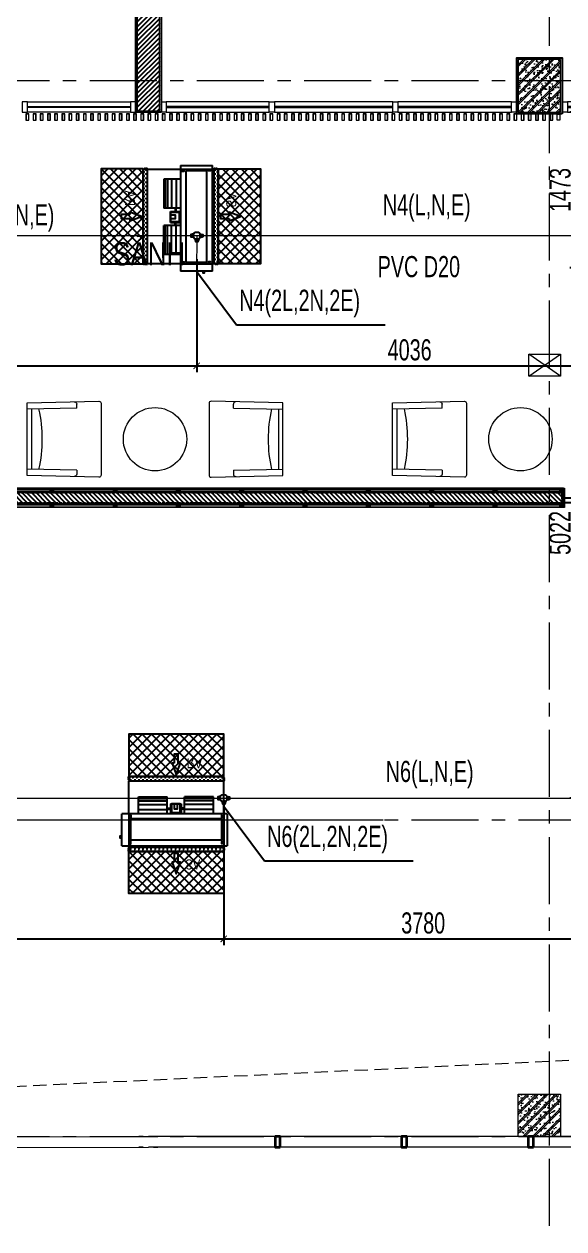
# Model space of a CAD drawing. Header units: millimetres. Extents: x -343543 to 400519, y -115663 to 104219.
# Drawn here: x 18822 to 23937, y -50875 to -39465 of the extents above; entities that cross this region are included whole.
import ezdxf
from ezdxf.enums import TextEntityAlignment as Align
from ezdxf.xclip import XClip

# ---------------------------------------------------------------- set-up
doc = ezdxf.new("R2010")
doc.units = ezdxf.units.MM
doc.header["$XCLIPFRAME"] = 0
for name, pattern in [('$4$HIDDEN', [0.375, 0.25, -0.125]), ('XREF MAT BANG TUONG XAY$0$01.Xref _MB T2-Mai$0$$0$HIDDEN', [9.525, 6.35, -3.175]), ('XREF MAT BANG TUONG XAY$0$01.Xref _MB T2-Mai$0$HIDDEN', [9.525, 6.35, -3.175]), ('XREF MAT BANG TUONG XAY$0$CENTER', [50.8, 31.75, -6.35, 6.35, -6.35]), ('XREF MAT BANG TUONG XAY$0$HIDDEN', [0.375, 0.25, -0.125])]:
    doc.linetypes.add(name, pattern=pattern)
doc.layers.get('0').update_dxf_attribs({"color": 231, "lineweight": 0})
doc.layers.get('DefPoints').update_dxf_attribs({"color": 191})
for name, color, linetype in [('!-AC-DUCT WITH INSULATION', 4, 'Continuous'), ('!-AC-VENTILATION DUCT', 30, 'Continuous'), ('!AC-Thiet bi DH', 3, 'Continuous'), ('A-FLOR-PATT', 7, 'Continuous'), ('XREF MAT BANG TUONG XAY$0$A-FNSH', 8, 'Continuous'), ('XREF MAT BANG TUONG XAY$0$A-FURN', 8, 'Continuous'), ('XREF MAT BANG TUONG XAY$0$A-HIDD', 8, 'XREF MAT BANG TUONG XAY$0$HIDDEN'), ('XREF MAT BANG TUONG XAY$0$A-PATT', 8, 'Continuous'), ('ống ghen', 6, 'Continuous')]:
    doc.layers.add(name, color=color, linetype=linetype)
for name, color, linetype, lineweight in [('!-AC-EQUI', 3, 'Continuous', 25), ('A-PATT', 252, 'Continuous', 9), ('A-SYMBOLS', 10, 'Continuous', 13), ('SME-E-COND-POW', 131, 'Continuous', 18), ('SME-E-POW-DIM', 135, 'Continuous', 18), ('SME-E-POW-TEXT', 133, 'Continuous', 18), ('TEXT DIEN', 3, 'Continuous', 18), ('XREF MAT BANG TUONG XAY$0$$1$A-TEXT', 8, 'Continuous', 25), ('XREF MAT BANG TUONG XAY$0$01.Xref _MB T1$0$A-WALL-INT', 8, 'Continuous', 9), ('XREF MAT BANG TUONG XAY$0$01.Xref _MB T2-Mai$0$$0$A-DOOR', 8, 'Continuous', 9), ('XREF MAT BANG TUONG XAY$0$01.Xref _MB T2-Mai$0$$0$A-HIDD', 8, 'XREF MAT BANG TUONG XAY$0$01.Xref _MB T2-Mai$0$$0$HIDDEN', 9), ('XREF MAT BANG TUONG XAY$0$01.Xref _MB T2-Mai$0$$0$A-WALL', 8, 'Continuous', 35), ('XREF MAT BANG TUONG XAY$0$01.Xref _MB T2-Mai$0$A-HIDD', 8, 'XREF MAT BANG TUONG XAY$0$01.Xref _MB T2-Mai$0$HIDDEN', 9), ('XREF MAT BANG TUONG XAY$0$A-GRID', 8, 'XREF MAT BANG TUONG XAY$0$CENTER', 15), ('XREF MAT BANG TUONG XAY$0$A-WALL-INT', 8, 'Continuous', 9), ('XREF MAT BANG TUONG XAY$0$xref_IKIGAI_Cot$0$A-FNSH', 8, 'Continuous', 9), ('XREF MAT BANG TUONG XAY$0$xref_IKIGAI_Cot$0$A-PATT', 8, 'Continuous', 5)]:
    doc.layers.add(name, color=color, linetype=linetype, lineweight=lineweight)
doc.styles.add('ROMANS1', font='vntimeh.shx', dxfattribs={"width": 0.8, "bigfont": 'bigfont.shx'})
doc.styles.add('SM-DIMTEXT', font='SME.shx', dxfattribs={"width": 0.7})
doc.styles.add('SME-TEXT', font='sme.shx', dxfattribs={"width": 0.7})
doc.styles.add('TEXT', font='Vharial_0.ttf')
doc.styles.add('XREF MAT BANG TUONG XAY$0$Arial', font='arial.ttf', dxfattribs={"width": 0.8})
doc.dimstyles.new('SDIM-100', dxfattribs={"dimscale": 100, "dimtxt": 2, "dimasz": 0.6, "dimexe": 0.6, "dimexo": 0.2, "dimgap": 0.5, "dimtad": 1, "dimdec": 0, "dimzin": 12, "dimtxsty": 'SM-DIMTEXT', "dimblk": 'ARCHTICK', "dimblk1": 'ARCHTICK', "dimblk2": 'ARCHTICK', "dimcen": 0.12, "dimdle": 0.6, "dimclrd": 7, "dimclre": 8, "dimadec": 0, "dimazin": 3, "dimtfac": 2, "dimtix": 1, "dimtmove": 1, "dimatfit": 3, "dimfxl": 1, "dimtzin": 0, "dimarcsym": 1})

# ---------------------------------------------------------------- blocks, each defined once
blk = doc.blocks.new('XREF MAT BANG TUONG XAY$0$xref_IKIGAI_Cot')
at = {"layer": 'XREF MAT BANG TUONG XAY$0$xref_IKIGAI_Cot$0$A-PATT'}
h = blk.add_hatch(dxfattribs=at)
h.set_pattern_fill('BT-01', color=8, scale=15, angle=180, pattern_type=2)
h.set_pattern_definition([(230, (23725, -40080), (-107.59, 9.413), [11.25, -123.75]), (175, (23725, -40080), (20.813, -112.83), [9, -99]), (280.45, (23716.04, -40079.22), (-86.776, -103.416), [9.56, -105.171]), (226.184, (23725, -40110), (-160.086, 24.83), [16.875, -185.625]), (276.636, (23711.66, -40107.93), (-140.2, -146.12), [14.34, -157.757]), (171.184, (23725, -40110), (-140.2, -146.12), [13.5, -148.5]), (201, (23710, -40102.5), (-89.536, 60.393), [11.25, -123.75]), (146, (23710, -40102.5), (-36.497, -108.773), [9, -99]), (251.45, (23702.54, -40097.47), (-126.033, -48.38), [9.56, -105.171]), (217.5, (23725, -40080), (-1.824, -49.934), [0, -97.8, 0, -100.5, 0, -99.375]), (187.5, (23725, -40080), (-39.4604, -59.162), [0, -57.3, 0, -95.55, 0, -37.875]), (147.5, (23758.45, -40080), (-80.0734, 3.3832), [0, -37.5, 0, -117, 0, -155.25]), (137.5, (23773.45, -40080), (-87.478, -15.016), [0, -48.75, 0, -77.7, 0, -110.25]), (225, (23725, -40080), (45.078, -45.078), []), (225, (23725, -40098.375), (45.078, -45.078), [])])
h.paths.add_polyline_path([(23905, -39800), (23505, -39800), (23505, -40300), (23905, -40300)])
h = blk.add_hatch(dxfattribs=at)
h.set_pattern_fill('BT-01', color=8, scale=15, pattern_type=2)
h.set_pattern_definition([(50, (180, 180), (107.58903, -9.41282), [11.25, -123.75]), (355, (180, 180), (-20.8127, 112.82882), [9, -99]), (100.4514, (188.97, 179.22), (86.7764, 103.41593), [9.56103, -105.17132]), (46.1842, (180, 210), (160.08616, -24.82785), [16.875, -185.625]), (96.6356, (193.34, 207.93), (140.1994, 146.1177), [14.34154, -157.75695]), (351.1842, (180, 210), (140.1993, 146.1178), [13.5, -148.5]), (21, (195, 202.5), (89.53606, -60.39283), [11.25, -123.75]), (326, (195, 202.5), (36.4973, 108.7725), [9, -99]), (71.4514, (202.46, 197.47), (126.0334, 48.37957), [9.56103, -105.17132]), (37.5, (180, 180), (1.823978, 49.934078), [0, -97.8, 0, -100.5, 0, -99.375]), (7.5, (180, 180), (39.46043, 59.161757), [0, -57.3, 0, -95.55, 0, -37.875]), (327.5, (146.55, 180), (80.073365, -3.38323), [0, -37.5, 0, -117, 0, -155.25]), (317.5, (131.55, 180), (87.477925, 15.01575), [0, -48.75, 0, -77.7, 0, -110.25]), (45, (180, 180), (-45.07806, 45.07806), []), (45, (180, 198.375), (-45.07806, 45.07806), [])])
h.paths.add_polyline_path([(23905, -50000), (23505, -50000), (23505, -49600), (23905, -49600)])
at = {"layer": 'XREF MAT BANG TUONG XAY$0$A-GRID', "color": 8, "ltscale": 20}
for points in [[(23800, -53895), (23800, -27075.6)], [(-2907.5, -40000), (42750, -40000)], [(-2907.5, -44000), (42750, -44000)], [(-2907.5, -47000), (42750, -47000)], [(-2907.5, -50000), (42750, -50000)]]:
    blk.add_lwpolyline(points, dxfattribs=at)
at = {"layer": 'XREF MAT BANG TUONG XAY$0$xref_IKIGAI_Cot$0$A-FNSH', "color": 8}
for p, q in [((23905, -42800), (23605, -42590)), ((23605, -42800), (23905, -42590))]:
    blk.add_line(p, q, dxfattribs=at)
for points in [[(23905, -39800), (23505, -39800), (23505, -40300), (23905, -40300)], [(23905, -42800), (23605, -42800), (23605, -42590), (23905, -42590)], [(23905, -50000), (23505, -50000), (23505, -49600), (23905, -49600)]]:
    blk.add_lwpolyline(points, close=True, dxfattribs=at)
blk = doc.blocks.new('XREF MAT BANG TUONG XAY$0$NDFGNBV')
at = {"layer": 'XREF MAT BANG TUONG XAY$0$01.Xref _MB T1$0$A-WALL-INT', "color": 8}
blk.add_lwpolyline([(-20, -10), (20, -10), (20, 10), (-20, 10)], close=True, dxfattribs=at)
for points in [[(-20, 10), (20, -10)], [(20, 10), (-20, -10)]]:
    blk.add_lwpolyline(points, dxfattribs=at)
blk = doc.blocks.new('XREF MAT BANG TUONG XAY$0$nnnbvnfg')
at = {"layer": 'XREF MAT BANG TUONG XAY$0$01.Xref _MB T1$0$A-WALL-INT', "color": 8}
for points in [[(-14, -30), (14, -30), (14, 30), (-14, 30)], [(-12, -28), (12, -28), (12, 28), (-12, 28)]]:
    blk.add_lwpolyline(points, close=True, dxfattribs=at)
blk = doc.blocks.new('XREF MAT BANG TUONG XAY$0$nnrgnbnnrg')
at = {"layer": 'XREF MAT BANG TUONG XAY$0$01.Xref _MB T2-Mai$0$$0$A-DOOR', "color": 8}
for points in [[(-781, -163), (-215, 403), (-208, 396), (-774, -170)], [(809, -163), (243, 403), (236, 396), (802, -170)], [(-5636, -190), (-5586, -190), (-5586, -90), (-5636, -90)], [(-5586, -90), (-4436, -90), (-4436, -190), (-5586, -190)], [(-4436, -190), (-4386, -190), (-4386, -90), (-4436, -90)], [(-4386, -90), (-3236, -90), (-3236, -190), (-4386, -190)], [(-3236, -190), (-3186, -190), (-3186, -90), (-3236, -90)], [(-3186, -90), (-2036, -90), (-2036, -190), (-3186, -190)], [(-2036, -190), (-1986, -190), (-1986, -90), (-2036, -90)], [(-1986, -90), (-836, -90), (-836, -190), (-1986, -190)], [(-836, -190), (-786, -190), (-786, -90), (-836, -90)], [(814, -190), (864, -190), (864, -90), (814, -90)], [(864, -90), (1584, -90), (1584, -190), (864, -190)], [(1584, -190), (1634, -190), (1634, -90), (1584, -90)], [(-5586, -135), (-4436, -135), (-4436, -145), (-5586, -145)], [(-4386, -135), (-3236, -135), (-3236, -145), (-4386, -145)], [(-3186, -135), (-2036, -135), (-2036, -145), (-3186, -145)], [(-1986, -135), (-836, -135), (-836, -145), (-1986, -145)], [(-781, -127), (-215, -693), (-208, -686), (-774, -120)], [(809, -127), (243, -693), (236, -686), (802, -120)], [(864, -135), (1584, -135), (1584, -145), (864, -145)]]:
    blk.add_lwpolyline(points, close=True, dxfattribs=at)
at = {"layer": 'XREF MAT BANG TUONG XAY$0$A-FURN', "color": 8}
for points in [[(-776, -120), (-635, -120), (-635, -170), (-776, -170)], [(804, -120), (664, -120), (664, -170), (804, -170)]]:
    blk.add_lwpolyline(points, close=True, dxfattribs=at)
blk.add_circle((-756, -145), 10, dxfattribs=at)
for centre, start, end in [((-786, -150), 0.3581, 44.092), ((814, -150), 135.908, 179.6419), ((-786, -140), 315.908, 359.6419), ((814, -140), 180.3581, 224.092)]:
    blk.add_arc(centre, 800, start, end, dxfattribs=at)
blk = doc.blocks.new('*U259')
at = {"layer": 'XREF MAT BANG TUONG XAY$0$A-PATT'}
h = blk.add_hatch(dxfattribs=at)
h.set_pattern_fill('ANSI31', color=8, scale=10)
h.set_pattern_definition([(45, (45121.79, -11293.564), (-22.45064, 22.45064), [])])
h.paths.add_polyline_path([(-39, 48), (9636, 48), (9636, -162), (-39, -162)])
at = {"layer": 'XREF MAT BANG TUONG XAY$0$A-WALL-INT', "color": 8}
blk.add_lwpolyline([(-39, 48), (9636, 48), (9636, -162), (-39, -162)], close=True, dxfattribs=at)
blk = doc.blocks.new('*U261')
at = {"layer": 'XREF MAT BANG TUONG XAY$0$A-PATT'}
h = blk.add_hatch(dxfattribs=at)
h.set_pattern_fill('ANSI31', color=8, scale=10)
h.set_pattern_definition([(45, (43286.782, -11178.564), (-22.45064, 22.45064), [])])
h.paths.add_polyline_path([(-39, 48), (7801, 48), (7801, -48), (-39, -48)])
at = {"layer": 'XREF MAT BANG TUONG XAY$0$A-WALL-INT', "color": 8}
blk.add_lwpolyline([(-39, 48), (7801, 48), (7801, -48), (-39, -48)], close=True, dxfattribs=at)
blk = doc.blocks.new('XREF MAT BANG NOI THAT$0$YLD.Studio-05-90')
at = {"color": 8}
for p, q in [((-293, 231), (-284, 700)), ((292, 231), (284, 700)), ((-285, 659), (285, 659)), ((-293, 231), (-333, 231)), ((292, 231), (332, 231))]:
    blk.add_line(p, q, dxfattribs=at)
blk.add_lwpolyline([(-340, 0), (340, 0, 0.420818), (360, 20), (344, 700), (-344, 700), (-360, 20, 0.420818)], format="xyb", close=True, dxfattribs=at)
for centre, radius, start, end in [((0, 1880), 1320, 257.4725, 282.5152), ((-332, 253), 22.1, 178.8252, 267.0109), ((331, 253), 22.1, 272.9891, 1.1748)]:
    blk.add_arc(centre, radius, start, end, dxfattribs=at)
blk = doc.blocks.new('XREF MAT BANG NOI THAT')
at = {"color": 8}
for centre in [(20063, -43396), (23526, -43396)]:
    blk.add_circle(centre, 300, dxfattribs=at)
at = {"color": 8, "xscale": -1.000000000000001, "rotation": 90}
for p in [(19552, -43396), (23014, -43396)]:
    blk.add_blockref('XREF MAT BANG NOI THAT$0$YLD.Studio-05-90', p, dxfattribs=at)
at = {"color": 8, "rotation": 270}
blk.add_blockref('XREF MAT BANG NOI THAT$0$YLD.Studio-05-90', (20575, -43396), dxfattribs=at)
blk = doc.blocks.new('01.Xref _MB T1')
at = {"layer": 'XREF MAT BANG TUONG XAY$0$01.Xref _MB T1$0$A-WALL-INT', "color": 8}
for points in [[(16064.9994, -43870.00001), (23934.99202, -43870.00001), (23934.99202, -43861.00001), (16064.9994, -43861.00001)], [(23934.99202, -44044.00001), (23934.99202, -43861.00001), (23943.99202, -43861.00001), (23943.99202, -44044.00001)], [(16064.9994, -44035.00001), (23934.99202, -44035.00001), (23934.99202, -44044.00001), (16064.9994, -44044.00001)]]:
    blk.add_lwpolyline(points, close=True, dxfattribs=at)
at = {"layer": 'XREF MAT BANG TUONG XAY$0$01.Xref _MB T2-Mai$0$$0$A-DOOR', "color": 8}
for points in [[(18804.99078, -40300.00001), (18854.99078, -40300.00001), (18854.99078, -40200.00001), (18804.99078, -40200.00001)], [(18854.99078, -40200.00001), (19829.99048, -40200.00001), (19829.99048, -40300.00001), (18854.99078, -40300.00001)], [(18854.99078, -40245.00001), (19829.99048, -40245.00001), (19829.99048, -40255.00001), (18854.99078, -40255.00001)], [(19829.99048, -40300.00001), (19879.99048, -40300.00001), (19879.99048, -40200.00001), (19829.99048, -40200.00001)], [(20169.99048, -40300.00001), (20119.99048, -40300.00001), (20119.99048, -40200.00001), (20169.99048, -40200.00001)], [(21144.99017, -40200.00001), (20169.99048, -40200.00001), (20169.99048, -40300.00001), (21144.99017, -40300.00001)], [(21144.99017, -40245.00001), (20169.99048, -40245.00001), (20169.99048, -40255.00001), (21144.99017, -40255.00001)], [(21194.99017, -40300.00001), (21144.99017, -40300.00001), (21144.99017, -40200.00001), (21194.99017, -40200.00001)], [(22314.99017, -40200.00001), (21194.99017, -40200.00001), (21194.99017, -40300.00001), (22314.99017, -40300.00001)], [(22314.99017, -40245.00001), (21194.99017, -40245.00001), (21194.99017, -40255.00001), (22314.99017, -40255.00001)], [(22364.99017, -40300.00001), (22314.99017, -40300.00001), (22314.99017, -40200.00001), (22364.99017, -40200.00001)], [(23439.99017, -40200.00001), (22364.99017, -40200.00001), (22364.99017, -40300.00001), (23439.99017, -40300.00001)], [(23439.99017, -40245.00001), (22364.99017, -40245.00001), (22364.99017, -40255.00001), (23439.99017, -40255.00001)], [(23489.99017, -40300.00001), (23439.99017, -40300.00001), (23439.99017, -40200.00001), (23489.99017, -40200.00001)]]:
    blk.add_lwpolyline(points, close=True, dxfattribs=at)
at = {"layer": 'XREF MAT BANG TUONG XAY$0$01.Xref _MB T2-Mai$0$$0$A-DOOR', "color": 8, "transparency": 33554687}
for points in [[(8295.01198, -48650.00008), (8295.00891, -50103.00029), (19999.98966, -50099.99992)], [(8395.00918, -48699.99987), (8395.00891, -50003.00029), (19999.98966, -49999.99992)], [(31604.98961, -48699.99992), (31604.98891, -49999.99961), (19999.98966, -49999.99992)], [(31704.98891, -48699.99992), (31704.98891, -50099.99961), (19999.98966, -50099.99992)], [(19949.98966, -49999.99992), (19909.98966, -49999.99992)], [(20049.98966, -49999.99992), (20089.98966, -49999.99992)], [(19949.98966, -50099.99992), (19909.98966, -50099.99992)], [(20049.98966, -50099.99992), (20089.98966, -50099.99992)]]:
    blk.add_lwpolyline(points, dxfattribs=at)
at = {"layer": 'XREF MAT BANG TUONG XAY$0$01.Xref _MB T2-Mai$0$$0$A-HIDD', "color": 8, "ltscale": 20}
blk.add_lwpolyline([(8633.32078, -49999.99995), (28100.18118, -49083.66006), (31366.67167, -46045.00084)], dxfattribs=at)
at = {"layer": 'XREF MAT BANG TUONG XAY$0$01.Xref _MB T2-Mai$0$$0$A-WALL', "color": 8}
for points in [[(21249.98966, -50099.99993), (21249.98966, -49999.99993), (21199.98966, -49999.99993), (21199.98966, -50099.99993)], [(22449.98966, -50099.99993), (22449.98966, -49999.99993), (22399.98966, -49999.99993), (22399.98966, -50099.99993)], [(23649.98966, -50099.99993), (23649.98966, -49999.99993), (23599.98966, -49999.99993), (23599.98966, -50099.99993)]]:
    blk.add_lwpolyline(points, close=True, dxfattribs=at)
at = {"layer": 'XREF MAT BANG TUONG XAY$0$01.Xref _MB T2-Mai$0$A-HIDD', "color": 8, "ltscale": 500}
blk.add_lwpolyline([(0.00011, -47000.00005), (39999.99073, -47000.00005), (39999.99073, -30600.00246), (0.00011, -30600.00246)], close=True, dxfattribs=at)
at = {"layer": 'XREF MAT BANG TUONG XAY$0$A-FNSH', "color": 8}
for points in [[(20119.99048, -40300.00001), (19879.99048, -40300.00001), (19879.99048, -30594.9999), (20119.99047, -30594.9999)], [(23919.99208, -40315.00001), (23489.99208, -40315.00001), (23489.99208, -39785.00001), (23919.99208, -39785.00001)]]:
    blk.add_lwpolyline(points, close=True, dxfattribs=at)
at = {"layer": 'XREF MAT BANG TUONG XAY$0$A-FURN', "color": 8}
blk.add_lwpolyline([(16064.9994, -44015.00001), (23934.99202, -44015.00001), (23934.99202, -43890.00001), (16064.9994, -43890.00001)], close=True, dxfattribs=at)
at = {"layer": 'XREF MAT BANG TUONG XAY$0$A-FURN', "color": 8, "elevation": 0}
blk.add_lwpolyline([(23934.99202, -43950.00055), (30004.99214, -43950.00055), (30004.99214, -44000.00055), (23943.99202, -44000.00055), (23943.99202, -43950.00055)], dxfattribs=at)
at = {"layer": 'XREF MAT BANG TUONG XAY$0$A-HIDD', "color": 8, "ltscale": 100}
blk.add_lwpolyline([(16079.9994, -44000.00001), (23919.99202, -44000.00001), (23919.99202, -43905.00001), (16079.9994, -43905.00001)], close=True, dxfattribs=at)
at = {"color": 8}
ref = blk.add_blockref('XREF MAT BANG TUONG XAY$0$xref_IKIGAI_Cot', (-0.00927, -0.00001), dxfattribs=at)
XClip(ref).set_block_clipping_path([(-5181.1494167775, -58156.1251844964), (44638.3275875031, -24933.2650512661)])
at = {"layer": 'XREF MAT BANG TUONG XAY$0$A-FURN', "color": 8, "xscale": -1, "rotation": 270}
blk.add_blockref('*U259', (20057.49048, -40246.30159), dxfattribs=at)
at = {"layer": 'XREF MAT BANG TUONG XAY$0$A-FURN', "color": 8, "xscale": -1}
for name, p in [('XREF MAT BANG TUONG XAY$0$nnrgnbnnrg', (25554.16454, -40110.00001)), ('XREF MAT BANG TUONG XAY$0$nnnbvnfg', (23885.99078, -40345.00001)), ('*U261', (23881.29371, -43952.50001))]:
    blk.add_blockref(name, p, dxfattribs=at)
at = {"layer": 'XREF MAT BANG TUONG XAY$0$A-FURN', "color": 8}
for name, p in [('XREF MAT BANG TUONG XAY$0$nnnbvnfg', (18853.99078, -40345.00001)), ('XREF MAT BANG TUONG XAY$0$nnnbvnfg', (18921.99078, -40345.00001)), ('XREF MAT BANG TUONG XAY$0$nnnbvnfg', (18989.99078, -40345.00001)), ('XREF MAT BANG TUONG XAY$0$nnnbvnfg', (19057.99078, -40345.00001)), ('XREF MAT BANG TUONG XAY$0$nnnbvnfg', (19125.99078, -40345.00001)), ('XREF MAT BANG TUONG XAY$0$nnnbvnfg', (19193.99078, -40345.00001)), ('XREF MAT BANG TUONG XAY$0$nnnbvnfg', (19261.99078, -40345.00001)), ('XREF MAT BANG TUONG XAY$0$nnnbvnfg', (19329.99078, -40345.00001)), ('XREF MAT BANG TUONG XAY$0$nnnbvnfg', (19397.99078, -40345.00001)), ('XREF MAT BANG TUONG XAY$0$nnnbvnfg', (19465.99078, -40345.00001)), ('XREF MAT BANG TUONG XAY$0$nnnbvnfg', (19533.99078, -40345.00001)), ('XREF MAT BANG TUONG XAY$0$nnnbvnfg', (19533.99078, -40345.00001)), ('XREF MAT BANG TUONG XAY$0$nnnbvnfg', (19601.99078, -40345.00001)), ('XREF MAT BANG TUONG XAY$0$nnnbvnfg', (19669.99078, -40345.00001)), ('XREF MAT BANG TUONG XAY$0$nnnbvnfg', (19737.99078, -40345.00001)), ('XREF MAT BANG TUONG XAY$0$nnnbvnfg', (19805.99078, -40345.00001)), ('XREF MAT BANG TUONG XAY$0$nnnbvnfg', (19873.99078, -40345.00001)), ('XREF MAT BANG TUONG XAY$0$nnnbvnfg', (19941.99078, -40345.00001)), ('XREF MAT BANG TUONG XAY$0$nnnbvnfg', (20009.99078, -40345.00001)), ('XREF MAT BANG TUONG XAY$0$nnnbvnfg', (20077.99078, -40345.00001)), ('XREF MAT BANG TUONG XAY$0$nnnbvnfg', (20145.99078, -40345.00001)), ('XREF MAT BANG TUONG XAY$0$nnnbvnfg', (20213.99078, -40345.00001)), ('XREF MAT BANG TUONG XAY$0$nnnbvnfg', (20281.99078, -40345.00001)), ('XREF MAT BANG TUONG XAY$0$nnnbvnfg', (20349.99078, -40345.00001)), ('XREF MAT BANG TUONG XAY$0$nnnbvnfg', (20417.99078, -40345.00001)), ('XREF MAT BANG TUONG XAY$0$nnnbvnfg', (20485.99078, -40345.00001)), ('XREF MAT BANG TUONG XAY$0$nnnbvnfg', (20553.99078, -40345.00001)), ('XREF MAT BANG TUONG XAY$0$nnnbvnfg', (20621.99078, -40345.00001)), ('XREF MAT BANG TUONG XAY$0$nnnbvnfg', (20689.99078, -40345.00001)), ('XREF MAT BANG TUONG XAY$0$nnnbvnfg', (20757.99078, -40345.00001)), ('XREF MAT BANG TUONG XAY$0$nnnbvnfg', (20825.99078, -40345.00001)), ('XREF MAT BANG TUONG XAY$0$nnnbvnfg', (20893.99078, -40345.00001)), ('XREF MAT BANG TUONG XAY$0$nnnbvnfg', (20961.99078, -40345.00001)), ('XREF MAT BANG TUONG XAY$0$nnnbvnfg', (21029.99078, -40345.00001)), ('XREF MAT BANG TUONG XAY$0$nnnbvnfg', (21097.99078, -40345.00001)), ('XREF MAT BANG TUONG XAY$0$nnnbvnfg', (21165.99078, -40345.00001)), ('XREF MAT BANG TUONG XAY$0$nnnbvnfg', (21233.99078, -40345.00001)), ('XREF MAT BANG TUONG XAY$0$nnnbvnfg', (21301.99078, -40345.00001)), ('XREF MAT BANG TUONG XAY$0$nnnbvnfg', (21301.99078, -40345.00001)), ('XREF MAT BANG TUONG XAY$0$nnnbvnfg', (21369.99078, -40345.00001)), ('XREF MAT BANG TUONG XAY$0$nnnbvnfg', (21437.99078, -40345.00001)), ('XREF MAT BANG TUONG XAY$0$nnnbvnfg', (21505.99078, -40345.00001)), ('XREF MAT BANG TUONG XAY$0$nnnbvnfg', (21573.99078, -40345.00001)), ('XREF MAT BANG TUONG XAY$0$nnnbvnfg', (21641.99078, -40345.00001)), ('XREF MAT BANG TUONG XAY$0$nnnbvnfg', (21709.99078, -40345.00001)), ('XREF MAT BANG TUONG XAY$0$nnnbvnfg', (21777.99078, -40345.00001)), ('XREF MAT BANG TUONG XAY$0$nnnbvnfg', (21845.99078, -40345.00001)), ('XREF MAT BANG TUONG XAY$0$nnnbvnfg', (21913.99078, -40345.00001)), ('XREF MAT BANG TUONG XAY$0$nnnbvnfg', (21981.99078, -40345.00001)), ('XREF MAT BANG TUONG XAY$0$nnnbvnfg', (22049.99078, -40345.00001)), ('XREF MAT BANG TUONG XAY$0$nnnbvnfg', (22117.99078, -40345.00001)), ('XREF MAT BANG TUONG XAY$0$nnnbvnfg', (22185.99078, -40345.00001)), ('XREF MAT BANG TUONG XAY$0$nnnbvnfg', (22253.99078, -40345.00001)), ('XREF MAT BANG TUONG XAY$0$nnnbvnfg', (22321.99078, -40345.00001)), ('XREF MAT BANG TUONG XAY$0$nnnbvnfg', (22389.99078, -40345.00001)), ('XREF MAT BANG TUONG XAY$0$nnnbvnfg', (22457.99078, -40345.00001)), ('XREF MAT BANG TUONG XAY$0$nnnbvnfg', (22525.99078, -40345.00001)), ('XREF MAT BANG TUONG XAY$0$nnnbvnfg', (22593.99078, -40345.00001)), ('XREF MAT BANG TUONG XAY$0$nnnbvnfg', (22661.99078, -40345.00001)), ('XREF MAT BANG TUONG XAY$0$nnnbvnfg', (22729.99078, -40345.00001)), ('XREF MAT BANG TUONG XAY$0$nnnbvnfg', (22797.99078, -40345.00001)), ('XREF MAT BANG TUONG XAY$0$nnnbvnfg', (22865.99078, -40345.00001)), ('XREF MAT BANG TUONG XAY$0$nnnbvnfg', (22933.99078, -40345.00001)), ('XREF MAT BANG TUONG XAY$0$nnnbvnfg', (23001.99078, -40345.00001)), ('XREF MAT BANG TUONG XAY$0$nnnbvnfg', (23069.99078, -40345.00001)), ('XREF MAT BANG TUONG XAY$0$nnnbvnfg', (23069.99078, -40345.00001)), ('XREF MAT BANG TUONG XAY$0$nnnbvnfg', (23137.99078, -40345.00001)), ('XREF MAT BANG TUONG XAY$0$nnnbvnfg', (23205.99078, -40345.00001)), ('XREF MAT BANG TUONG XAY$0$nnnbvnfg', (23273.99078, -40345.00001)), ('XREF MAT BANG TUONG XAY$0$nnnbvnfg', (23341.99078, -40345.00001)), ('XREF MAT BANG TUONG XAY$0$nnnbvnfg', (23409.99078, -40345.00001)), ('XREF MAT BANG TUONG XAY$0$nnnbvnfg', (23477.99078, -40345.00001)), ('XREF MAT BANG TUONG XAY$0$nnnbvnfg', (23545.99078, -40345.00001)), ('XREF MAT BANG TUONG XAY$0$nnnbvnfg', (23613.99078, -40345.00001)), ('XREF MAT BANG TUONG XAY$0$nnnbvnfg', (23681.99078, -40345.00001)), ('XREF MAT BANG TUONG XAY$0$nnnbvnfg', (23749.99078, -40345.00001)), ('XREF MAT BANG TUONG XAY$0$nnnbvnfg', (23817.99078, -40345.00001)), ('XREF MAT BANG TUONG XAY$0$NDFGNBV', (19084.9994, -43880.00001)), ('XREF MAT BANG TUONG XAY$0$NDFGNBV', (19684.9994, -43880.00001)), ('XREF MAT BANG TUONG XAY$0$NDFGNBV', (20284.9994, -43880.00001)), ('XREF MAT BANG TUONG XAY$0$NDFGNBV', (20884.9994, -43880.00001)), ('XREF MAT BANG TUONG XAY$0$NDFGNBV', (21484.9994, -43880.00001)), ('XREF MAT BANG TUONG XAY$0$NDFGNBV', (22084.9994, -43880.00001)), ('XREF MAT BANG TUONG XAY$0$NDFGNBV', (22684.9994, -43880.00001)), ('XREF MAT BANG TUONG XAY$0$NDFGNBV', (23284.9994, -43880.00001)), ('XREF MAT BANG TUONG XAY$0$NDFGNBV', (23914.99202, -43880.00001)), ('XREF MAT BANG TUONG XAY$0$NDFGNBV', (19084.9994, -44025.00001)), ('XREF MAT BANG TUONG XAY$0$NDFGNBV', (19684.9994, -44025.00001)), ('XREF MAT BANG TUONG XAY$0$NDFGNBV', (20284.9994, -44025.00001)), ('XREF MAT BANG TUONG XAY$0$NDFGNBV', (20884.9994, -44025.00001)), ('XREF MAT BANG TUONG XAY$0$NDFGNBV', (21484.9994, -44025.00001)), ('XREF MAT BANG TUONG XAY$0$NDFGNBV', (22084.9994, -44025.00001)), ('XREF MAT BANG TUONG XAY$0$NDFGNBV', (22684.9994, -44025.00001)), ('XREF MAT BANG TUONG XAY$0$NDFGNBV', (23284.9994, -44025.00001)), ('XREF MAT BANG TUONG XAY$0$NDFGNBV', (23914.99202, -44025.00001))]:
    blk.add_blockref(name, p, dxfattribs=at)
at = {"layer": 'XREF MAT BANG TUONG XAY$0$$1$A-TEXT', "color": 8, "style": 'XREF MAT BANG TUONG XAY$0$Arial', "width": 0.8}
blk.add_text('SẢNH', height=220, dxfattribs=at).set_placement((19665.99568, -41750.49855))
at = {"layer": 'A-PATT', "color": 8}
blk.add_blockref('XREF MAT BANG NOI THAT', (0, 0), dxfattribs=at)
blk = doc.blocks.new('FCU 22')
at = {"layer": '!-AC-EQUI', "color": 8}
for p, q in [((-556, 0), (556, 0)), ((519, 15), (-481, 15)), ((-481, 15), (-481, 0)), ((519, 15), (-481, 15)), ((519, 0), (519, 15)), ((519, -336), (519, 0)), ((556, -336), (556, 0)), ((-556, 0), (-556, -336)), ((-481, -336), (-481, 0)), ((556, -336), (-556, -336)), ((506, -336), (-469, -336)), ((-380, -336), (-380, -514)), ((-75, -336), (-75, -514)), ((-43, -443), (-43, -336)), ((72, -443), (72, -336)), ((106, -336), (106, -514)), ((411, -336), (411, -514)), ((-380, -383), (-75, -383)), ((-380, -433), (-75, -433)), ((-380, -474), (-75, -474)), ((-380, -498), (-75, -498)), ((-75, -386), (-43, -386)), ((-75, -395), (-43, -395)), ((-43, -443), (72, -443)), ((106, -386), (72, -386)), ((106, -395), (72, -395)), ((410, -383), (106, -383)), ((410, -433), (106, -433)), ((410, -474), (106, -474)), ((410, -498), (106, -498)), ((-380, -514), (-75, -514)), ((411, -514), (106, -514))]:
    blk.add_line(p, q, dxfattribs=at)
for points in [[(519, 15), (-481, 15), (-481, 0), (519, 0)], [(-556, -102), (-575, -102), (-575, -84), (-556, -84)], [(-465, -20), (-459, -20), (-459, -44), (-465, -44)], [(505, -20), (499, -20), (499, -44), (505, -44)], [(519, -336), (-481, -336), (-481, -685), (519, -685)], [(-465, -323), (-459, -323), (-459, -299), (-465, -299)], [(62, -443), (-32, -443), (-32, -349), (62, -349)], [(503, -323), (497, -323), (497, -299), (503, -299)], [(32, -443), (-2, -443), (-2, -390), (32, -390)]]:
    blk.add_lwpolyline(points, close=True, dxfattribs=at)
at = {"layer": '!-AC-EQUI', "color": 8, "ltscale": 300}
blk.add_lwpolyline([(501, -283), (-462, -283), (-462, -61), (501, -61)], close=True, dxfattribs=at)
at = {"layer": 'DefPoints', "color": 8, "linetype": 'Continuous'}
for p, q in [((39, 175), (64, 175)), ((39, -870), (64, -870))]:
    blk.add_line(p, q, dxfattribs=at)
at = {"layer": 'DefPoints', "color": 8}
for points in [[(-1, 175), (-25, 175), (19, 296), (19, 296), (64, 175), (39, 175)], [(39, 175), (39, 83), (-1, 83), (-1, 175)], [(-1, -870), (-25, -870), (19, -749), (19, -749), (64, -870), (39, -870)], [(39, -870), (39, -963), (-1, -963), (-1, -870)]]:
    blk.add_lwpolyline(points, dxfattribs=at)
at = {"layer": 'DefPoints', "color": 8, "linetype": '$4$HIDDEN', "ltscale": 1000, "style": 'TEXT', "width": 0.8}
for s, p in [('sa', (193, 145, 0)), ('ra', (211, -922, 0))]:
    blk.add_text(s, height=105.3, dxfattribs=at).set_placement(p, align=Align.CENTER)
blk = doc.blocks.new('8')
at = {"layer": '!-AC-VENTILATION DUCT'}
h = blk.add_hatch(dxfattribs=at)
h.set_pattern_fill('CROSS', color=8, scale=3.031579, angle=1440, style=0)
h.set_pattern_definition([(90, (-467214.4, -112738.034), (-19.2505263, 19.2505263), [9.6252632, -28.8757895]), (180, (-467209.587, -112733.222), (-19.2505263, -19.2505263), [9.6252632, -28.8757895])])
edge = h.paths.add_edge_path()
edge.add_line((-4725, 5858), (-4719, 5849))
edge.add_line((-4719, 5849), (-4733, 5843))
edge.add_line((-4733, 5843), (-4719, 5834))
edge.add_line((-4719, 5834), (-4733, 5826))
edge.add_line((-4733, 5826), (-4725, 5817))
edge.add_line((-4725, 5817), (-5624, 5817))
edge.add_line((-5624, 5817), (-5632, 5826))
edge.add_line((-5632, 5826), (-5618, 5834))
edge.add_line((-5618, 5834), (-5632, 5843))
edge.add_line((-5632, 5843), (-5618, 5849))
edge.add_line((-5618, 5849), (-5624, 5858))
edge.add_line((-5624, 5858), (-4725, 5858))
h = blk.add_hatch(dxfattribs=at)
h.set_pattern_fill('CROSS', color=8, scale=3.031579, angle=1440, style=0)
h.set_pattern_definition([(90, (-467214.4, -112739.994), (-19.2505263, 19.2505263), [9.6252632, -28.8757895]), (180, (-467209.587, -112735.181), (-19.2505263, -19.2505263), [9.6252632, -28.8757895])])
edge = h.paths.add_edge_path()
edge.add_line((-4725, 5148), (-4719, 5156))
edge.add_line((-4719, 5156), (-4733, 5163))
edge.add_line((-4733, 5163), (-4719, 5172))
edge.add_line((-4719, 5172), (-4733, 5180))
edge.add_line((-4733, 5180), (-4725, 5188))
edge.add_line((-4725, 5188), (-5624, 5188))
edge.add_line((-5624, 5188), (-5632, 5180))
edge.add_line((-5632, 5180), (-5618, 5172))
edge.add_line((-5618, 5172), (-5632, 5163))
edge.add_line((-5632, 5163), (-5618, 5156))
edge.add_line((-5618, 5156), (-5624, 5148))
edge.add_line((-5624, 5148), (-4725, 5148))
at = {"layer": 'A-FLOR-PATT', "linetype": 'ByBlock'}
h = blk.add_hatch(dxfattribs=at)
h.set_pattern_fill('ANSI37', color=8, scale=500, angle=1260)
h.set_pattern_definition([(225, (-185802.737, -138851.834), (44.194174, -44.194174), []), (315, (-185802.737, -138851.834), (44.194174, 44.194174), [])])
edge = h.paths.add_edge_path()
edge.add_line((-5624, 5148), (-5624, 4748))
edge.add_line((-5624, 4748), (-4725, 4748))
edge.add_line((-4725, 4748), (-4725, 5148))
edge.add_line((-4725, 5148), (-5624, 5148))
edge.add_line((-5624, 5858), (-5624, 6258))
edge.add_line((-5624, 6258), (-4725, 6258))
edge.add_line((-4725, 6258), (-4725, 5858))
edge.add_line((-4725, 5858), (-5624, 5858))
at = {"layer": '!-AC-DUCT WITH INSULATION', "color": 8}
for points in [[(-5624, 5858), (-5624, 6258), (-4725, 6258), (-4725, 5858), (-5624, 5858)], [(-4725, 5858), (-4719, 5849), (-4733, 5843), (-4719, 5834), (-4733, 5826), (-4725, 5817), (-5624, 5817), (-5632, 5826), (-5618, 5834), (-5632, 5843), (-5618, 5849), (-5624, 5858), (-4725, 5858)], [(-4725, 5148), (-4719, 5156), (-4733, 5163), (-4719, 5172), (-4733, 5180), (-4725, 5188), (-5624, 5188), (-5632, 5180), (-5618, 5172), (-5632, 5163), (-5618, 5156), (-5624, 5148), (-4725, 5148)], [(-5624, 5148), (-5624, 4748), (-4725, 4748), (-4725, 5148), (-5624, 5148)]]:
    blk.add_lwpolyline(points, dxfattribs=at)
at = {"layer": '!-AC-EQUI', "color": 8}
for p, q in [((-5433, 5858), (-4725, 5858)), ((-4725, 5817), (-5624, 5817)), ((-4725, 5188), (-5624, 5188)), ((-5433, 5148), (-4725, 5148))]:
    blk.add_line(p, q, dxfattribs=at)
for points in [[(-4725, 5817), (-4733, 5826), (-4719, 5834), (-4733, 5843), (-4719, 5849), (-4725, 5858)], [(-4725, 5188), (-4733, 5180), (-4719, 5172), (-4733, 5163), (-4719, 5156), (-4725, 5148)]]:
    blk.add_lwpolyline(points, dxfattribs=at)
at = {"layer": '!AC-Thiet bi DH', "color": 8, "extrusion": (0, 0, -1), "xscale": 0.8988764045031018, "yscale": 0.8988764045031018, "zscale": -0.8988764045031018}
blk.add_blockref('FCU 22', (5157, 5804), dxfattribs=at)
blk = doc.blocks.new('A$C8478d8e4')
at = {"layer": '!AC-Thiet bi DH', "color": 8}
for p, rotation in [((14804, 3539), 270), ((15090, 8558), 180)]:
    blk.add_blockref('8', p, dxfattribs=dict(at, rotation=rotation))
blk = doc.blocks.new('C3-D25')
at = {"layer": 'ống ghen', "ltscale": 30}
for points in [[(5338668, -3869117), (5338645, -3869117), (5338645, -3869092), (5338668, -3869092)], [(5338666, -3869105), (5338654, -3869105), (5338654, -3869103), (5338666, -3869103)], [(5338713, -3869071), (5338713, -3869048), (5338688, -3869048), (5338688, -3869071)], [(5338701, -3869069), (5338701, -3869057), (5338700, -3869057), (5338700, -3869069)], [(5338734, -3869117), (5338757, -3869117), (5338757, -3869092), (5338734, -3869092)], [(5338736, -3869105), (5338748, -3869105), (5338748, -3869103), (5338736, -3869103)]]:
    blk.add_lwpolyline(points, close=True, dxfattribs=at)
for points in [[(5338671, -3869086), (5338651, -3869092)], [(5338671, -3869122), (5338651, -3869117)], [(5338683, -3869074), (5338688, -3869054)], [(5338718, -3869074), (5338713, -3869054)], [(5338731, -3869086), (5338751, -3869092)], [(5338731, -3869122), (5338751, -3869117)]]:
    blk.add_lwpolyline(points, dxfattribs=at)
blk.add_circle((5338701, -3869104), 35, dxfattribs=at)
at = {"layer": 'TEXT DIEN', "ltscale": 30, "style": 'ROMANS1'}
blk.add_text('D25', height=15, dxfattribs=at).set_placement((5338681, -3869112))
blk = doc.blocks.new('_ArchTick')
at = {"color": 0, "linetype": 'ByBlock', "const_width": 0.15}
blk.add_lwpolyline([(-0.5, -0.5), (0.5, 0.5)], dxfattribs=at)
blk = doc.blocks.new('*D1937')
at = {"layer": 'DefPoints', "color": 0, "linetype": 'Continuous', "ltscale": 1000, "transparency": 16777216}
for p in [(12620, -46795), (20714, -46795), (20714, -48129)]:
    blk.add_point(p, dxfattribs=at)
at = {"layer": 'SME-E-POW-DIM', "color": 8, "linetype": 'Continuous', "lineweight": -2, "ltscale": 1000, "transparency": 16777216}
for p, q in [((12620, -46815), (12620, -48189)), ((20714, -46815), (20714, -48189))]:
    blk.add_line(p, q, dxfattribs=at)
at = {"layer": 'SME-E-POW-DIM', "color": 7, "linetype": 'Continuous', "lineweight": -2, "ltscale": 1000, "transparency": 16777216}
blk.add_line((12560, -48129), (20774, -48129), dxfattribs=at)
at = {"layer": 'SME-E-POW-DIM', "color": 7, "linetype": 'Continuous', "lineweight": -2, "ltscale": 1000, "transparency": 16777216, "xscale": 60, "yscale": 60, "zscale": 60, "rotation": 180}
blk.add_blockref('_ArchTick', (12620, -48129), dxfattribs=at)
at = {"layer": 'SME-E-POW-DIM', "color": 7, "linetype": 'Continuous', "lineweight": -2, "ltscale": 1000, "transparency": 16777216, "xscale": 60, "yscale": 60, "zscale": 60}
blk.add_blockref('_ArchTick', (20714, -48129), dxfattribs=at)
at = {"layer": 'SME-E-POW-DIM', "color": 0, "linetype": 'Continuous', "ltscale": 1000, "transparency": 16777216, "insert": (16667, -47979), "char_height": 200, "attachment_point": 5, "style": 'SM-DIMTEXT'}
blk.add_mtext('8094', dxfattribs=at)
blk = doc.blocks.new('*D1938')
at = {"layer": 'DefPoints', "color": 0, "linetype": 'Continuous', "ltscale": 1000, "transparency": 16777216}
for p in [(24494, -46652), (20714, -46795), (24494, -48129)]:
    blk.add_point(p, dxfattribs=at)
at = {"layer": 'SME-E-POW-DIM', "color": 8, "linetype": 'Continuous', "lineweight": -2, "ltscale": 1000, "transparency": 16777216}
for p, q in [((24494, -46672), (24494, -48189)), ((20714, -46815), (20714, -48189))]:
    blk.add_line(p, q, dxfattribs=at)
at = {"layer": 'SME-E-POW-DIM', "color": 7, "linetype": 'Continuous', "lineweight": -2, "ltscale": 1000, "transparency": 16777216}
blk.add_line((20654, -48129), (24554, -48129), dxfattribs=at)
at = {"layer": 'SME-E-POW-DIM', "color": 7, "linetype": 'Continuous', "lineweight": -2, "ltscale": 1000, "transparency": 16777216, "xscale": 60, "yscale": 60, "zscale": 60, "rotation": 180}
blk.add_blockref('_ArchTick', (20714, -48129), dxfattribs=at)
at = {"layer": 'SME-E-POW-DIM', "color": 7, "linetype": 'Continuous', "lineweight": -2, "ltscale": 1000, "transparency": 16777216, "xscale": 60, "yscale": 60, "zscale": 60}
blk.add_blockref('_ArchTick', (24494, -48129), dxfattribs=at)
at = {"layer": 'SME-E-POW-DIM', "color": 0, "linetype": 'Continuous', "ltscale": 1000, "transparency": 16777216, "insert": (22604, -47979), "char_height": 200, "attachment_point": 5, "style": 'SM-DIMTEXT'}
blk.add_mtext('3780', dxfattribs=at)
blk = doc.blocks.new('*D1940')
at = {"layer": 'DefPoints', "color": 0, "linetype": 'Continuous', "ltscale": 1000, "transparency": 16777216}
for p in [(24052, -41773), (24815, -41773), (24715, -46795)]:
    blk.add_point(p, dxfattribs=at)
at = {"layer": 'SME-E-POW-DIM', "color": 7, "linetype": 'Continuous', "lineweight": -2, "ltscale": 1000, "transparency": 16777216}
blk.add_line((24052, -46855), (24052, -41713), dxfattribs=at)
at = {"layer": 'SME-E-POW-DIM', "color": 8, "linetype": 'Continuous', "lineweight": -2, "ltscale": 1000, "transparency": 16777216}
for p, q in [((24795, -41773), (23992, -41773)), ((24695, -46795), (23992, -46795))]:
    blk.add_line(p, q, dxfattribs=at)
at = {"layer": 'SME-E-POW-DIM', "color": 7, "linetype": 'Continuous', "lineweight": -2, "ltscale": 1000, "transparency": 16777216, "xscale": 60, "yscale": 60, "zscale": 60}
for p, rotation in [((24052, -41773), 90), ((24052, -46795), 270)]:
    blk.add_blockref('_ArchTick', p, dxfattribs=dict(at, rotation=rotation))
at = {"layer": 'SME-E-POW-DIM', "color": 0, "linetype": 'Continuous', "ltscale": 1000, "transparency": 16777216, "insert": (23902, -44284), "char_height": 200, "attachment_point": 5, "rotation": 90, "style": 'SM-DIMTEXT'}
blk.add_mtext('5022', dxfattribs=at)
blk = doc.blocks.new('*D1941')
at = {"layer": 'DefPoints', "color": 0, "linetype": 'Continuous', "ltscale": 1000, "transparency": 16777216}
for p in [(24052, -40300), (24690, -40300), (24815, -41773)]:
    blk.add_point(p, dxfattribs=at)
at = {"layer": 'SME-E-POW-DIM', "color": 7, "linetype": 'Continuous', "lineweight": -2, "ltscale": 1000, "transparency": 16777216}
blk.add_line((24052, -41833), (24052, -40240), dxfattribs=at)
at = {"layer": 'SME-E-POW-DIM', "color": 8, "linetype": 'Continuous', "lineweight": -2, "ltscale": 1000, "transparency": 16777216}
for p, q in [((24670, -40300), (23992, -40300)), ((24795, -41773), (23992, -41773))]:
    blk.add_line(p, q, dxfattribs=at)
at = {"layer": 'SME-E-POW-DIM', "color": 7, "linetype": 'Continuous', "lineweight": -2, "ltscale": 1000, "transparency": 16777216, "xscale": 60, "yscale": 60, "zscale": 60}
for p, rotation in [((24052, -40300), 90), ((24052, -41773), 270)]:
    blk.add_blockref('_ArchTick', p, dxfattribs=dict(at, rotation=rotation))
at = {"layer": 'SME-E-POW-DIM', "color": 0, "linetype": 'Continuous', "ltscale": 1000, "transparency": 16777216, "insert": (23902, -41036), "char_height": 200, "attachment_point": 5, "rotation": 90, "style": 'SM-DIMTEXT'}
blk.add_mtext('1473', dxfattribs=at)
blk = doc.blocks.new('*D1943')
at = {"layer": 'DefPoints', "color": 0, "linetype": 'Continuous', "ltscale": 1000, "transparency": 16777216}
for p in [(20458, -41671), (12207, -41804), (20458, -42701)]:
    blk.add_point(p, dxfattribs=at)
at = {"layer": 'SME-E-POW-DIM', "color": 8, "linetype": 'Continuous', "lineweight": -2, "ltscale": 1000, "transparency": 16777216}
for p, q in [((20458, -41691), (20458, -42761)), ((12207, -41824), (12207, -42761))]:
    blk.add_line(p, q, dxfattribs=at)
at = {"layer": 'SME-E-POW-DIM', "color": 7, "linetype": 'Continuous', "lineweight": -2, "ltscale": 1000, "transparency": 16777216}
blk.add_line((12147, -42701), (20518, -42701), dxfattribs=at)
at = {"layer": 'SME-E-POW-DIM', "color": 7, "linetype": 'Continuous', "lineweight": -2, "ltscale": 1000, "transparency": 16777216, "xscale": 60, "yscale": 60, "zscale": 60, "rotation": 180}
blk.add_blockref('_ArchTick', (12207, -42701), dxfattribs=at)
at = {"layer": 'SME-E-POW-DIM', "color": 7, "linetype": 'Continuous', "lineweight": -2, "ltscale": 1000, "transparency": 16777216, "xscale": 60, "yscale": 60, "zscale": 60}
blk.add_blockref('_ArchTick', (20458, -42701), dxfattribs=at)
at = {"layer": 'SME-E-POW-DIM', "color": 0, "linetype": 'Continuous', "ltscale": 1000, "transparency": 16777216, "insert": (16332, -42551), "char_height": 200, "attachment_point": 5, "style": 'SM-DIMTEXT'}
blk.add_mtext('8251', dxfattribs=at)
blk = doc.blocks.new('*D1944')
at = {"layer": 'DefPoints', "color": 0, "linetype": 'Continuous', "ltscale": 1000, "transparency": 16777216}
for p in [(20458, -41671), (24494, -42164), (24494, -42701)]:
    blk.add_point(p, dxfattribs=at)
at = {"layer": 'SME-E-POW-DIM', "color": 8, "linetype": 'Continuous', "lineweight": -2, "ltscale": 1000, "transparency": 16777216}
for p, q in [((20458, -41691), (20458, -42761)), ((24494, -42184), (24494, -42761))]:
    blk.add_line(p, q, dxfattribs=at)
at = {"layer": 'SME-E-POW-DIM', "color": 7, "linetype": 'Continuous', "lineweight": -2, "ltscale": 1000, "transparency": 16777216}
blk.add_line((20398, -42701), (24554, -42701), dxfattribs=at)
at = {"layer": 'SME-E-POW-DIM', "color": 7, "linetype": 'Continuous', "lineweight": -2, "ltscale": 1000, "transparency": 16777216, "xscale": 60, "yscale": 60, "zscale": 60, "rotation": 180}
blk.add_blockref('_ArchTick', (20458, -42701), dxfattribs=at)
at = {"layer": 'SME-E-POW-DIM', "color": 7, "linetype": 'Continuous', "lineweight": -2, "ltscale": 1000, "transparency": 16777216, "xscale": 60, "yscale": 60, "zscale": 60}
blk.add_blockref('_ArchTick', (24494, -42701), dxfattribs=at)
at = {"layer": 'SME-E-POW-DIM', "color": 0, "linetype": 'Continuous', "ltscale": 1000, "transparency": 16777216, "insert": (22476, -42551), "char_height": 200, "attachment_point": 5, "style": 'SM-DIMTEXT'}
blk.add_mtext('4036', dxfattribs=at)

msp = doc.modelspace()

# ---------------------------------------------------------------- block references
at = {"layer": 'A-SYMBOLS'}
msp.add_blockref('01.Xref _MB T1', (0, 0), dxfattribs=at)

# ---------------------------------------------------------------- next in the draw order: linework, layer by layer
at = {"layer": 'SME-E-COND-POW', "color": 3, "linetype": 'Continuous', "ltscale": 1000}
for p, q in [((29974.1, -41468.9), (12264.5, -41468.9)), ((20459, -41468.9), (20456.8, -41804)), ((12619.8, -46794.9), (24444.1, -46794.9))]:
    msp.add_line(p, q, dxfattribs=at)

# ---------------------------------------------------------------- next in the draw order: block references
at = {"layer": 'SME-E-COND-POW', "color": 2, "linetype": 'Continuous', "ltscale": 1000}
msp.add_blockref('A$C8478d8e4', (0, -50000), dxfattribs=at)
at = {"layer": 'TEXT DIEN', "ltscale": 30, "rotation": 180}
for p in [(5359159.9, -3910572.9), (5359414.8, -3915898.9)]:
    msp.add_blockref('C3-D25', p, dxfattribs=at)

# ---------------------------------------------------------------- next in the draw order: texts
at = {"layer": 'SME-E-POW-TEXT', "style": 'SME-TEXT', "width": 0.7}
for s, p in [('N4(L,N,E)', (22222, -41276.6)), ('N4(L,N,E)', (18277, -41371.7)), ('PVC D20', (22173, -41861.5)), ('N4(2L,2N,2E)', (20861.5, -42180.5)), ('N6(L,N,E)', (22249.5, -46642.6)), ('N6(2L,2N,2E)', (21126.1, -47257.7))]:
    msp.add_text(s, height=200, dxfattribs=at).set_placement(p)

# ---------------------------------------------------------------- next in the draw order: dimensions: what is measured, and where the dimension line sits
at = {"layer": 'SME-E-POW-DIM', "color": 1, "linetype": 'Continuous', "ltscale": 1000}
for base, p1, p2, picture, middle in [((24051.9088, -40300), (24814.9127, -41772.5025), (24689.9921, -40300), '*D1941', (23901.9088, -41036.2513)), ((24051.9, -41772.5), (24715.2, -46794.9), (24814.9, -41772.5), '*D1940', (23901.9, -44283.7))]:
    dim = msp.add_linear_dim(base=base, p1=p1, p2=p2, angle=90, dimstyle='SDIM-100', dxfattribs=at)
    dim.commit()
    dim.dimension.update_dxf_attribs({"geometry": picture, "text_midpoint": middle})
for base, p1, p2, picture, middle in [((20457.7, -42700.6), (12206.8, -41804), (20457.7, -41671.2), '*D1943', (16332.2, -42550.6)), ((24494.1, -42700.6), (20457.7, -41671.2), (24494.1, -42163.9), '*D1944', (22475.9, -42550.6)), ((24494.1, -48129.3), (20713.9, -46794.9), (24494.1, -46652), '*D1938', (22604, -47979.3)), ((20713.9, -48129.3), (12619.8, -46794.9), (20713.9, -46794.9), '*D1937', (16666.8, -47979.3))]:
    dim = msp.add_linear_dim(base=base, p1=p1, p2=p2, dimstyle='SDIM-100', dxfattribs=at)
    dim.commit()
    dim.dimension.update_dxf_attribs({"geometry": picture, "text_midpoint": middle})

# ---------------------------------------------------------------- next in the draw order: leaders
at = {"layer": 'SME-E-COND-POW', "color": 3, "linetype": 'Continuous', "ltscale": 1000}
for points in [[(20456.8, -41804), (20835.8, -42311.7), (22243.4, -42311.7)], [(20721.3, -46881.1), (21100.3, -47388.9), (22507.9, -47388.9)]]:
    msp.add_leader(points, dimstyle='SDIM-100', override={"dimgap": 0.5, "dimtad": 0}, dxfattribs=at)

doc.saveas('drawing.dxf')
